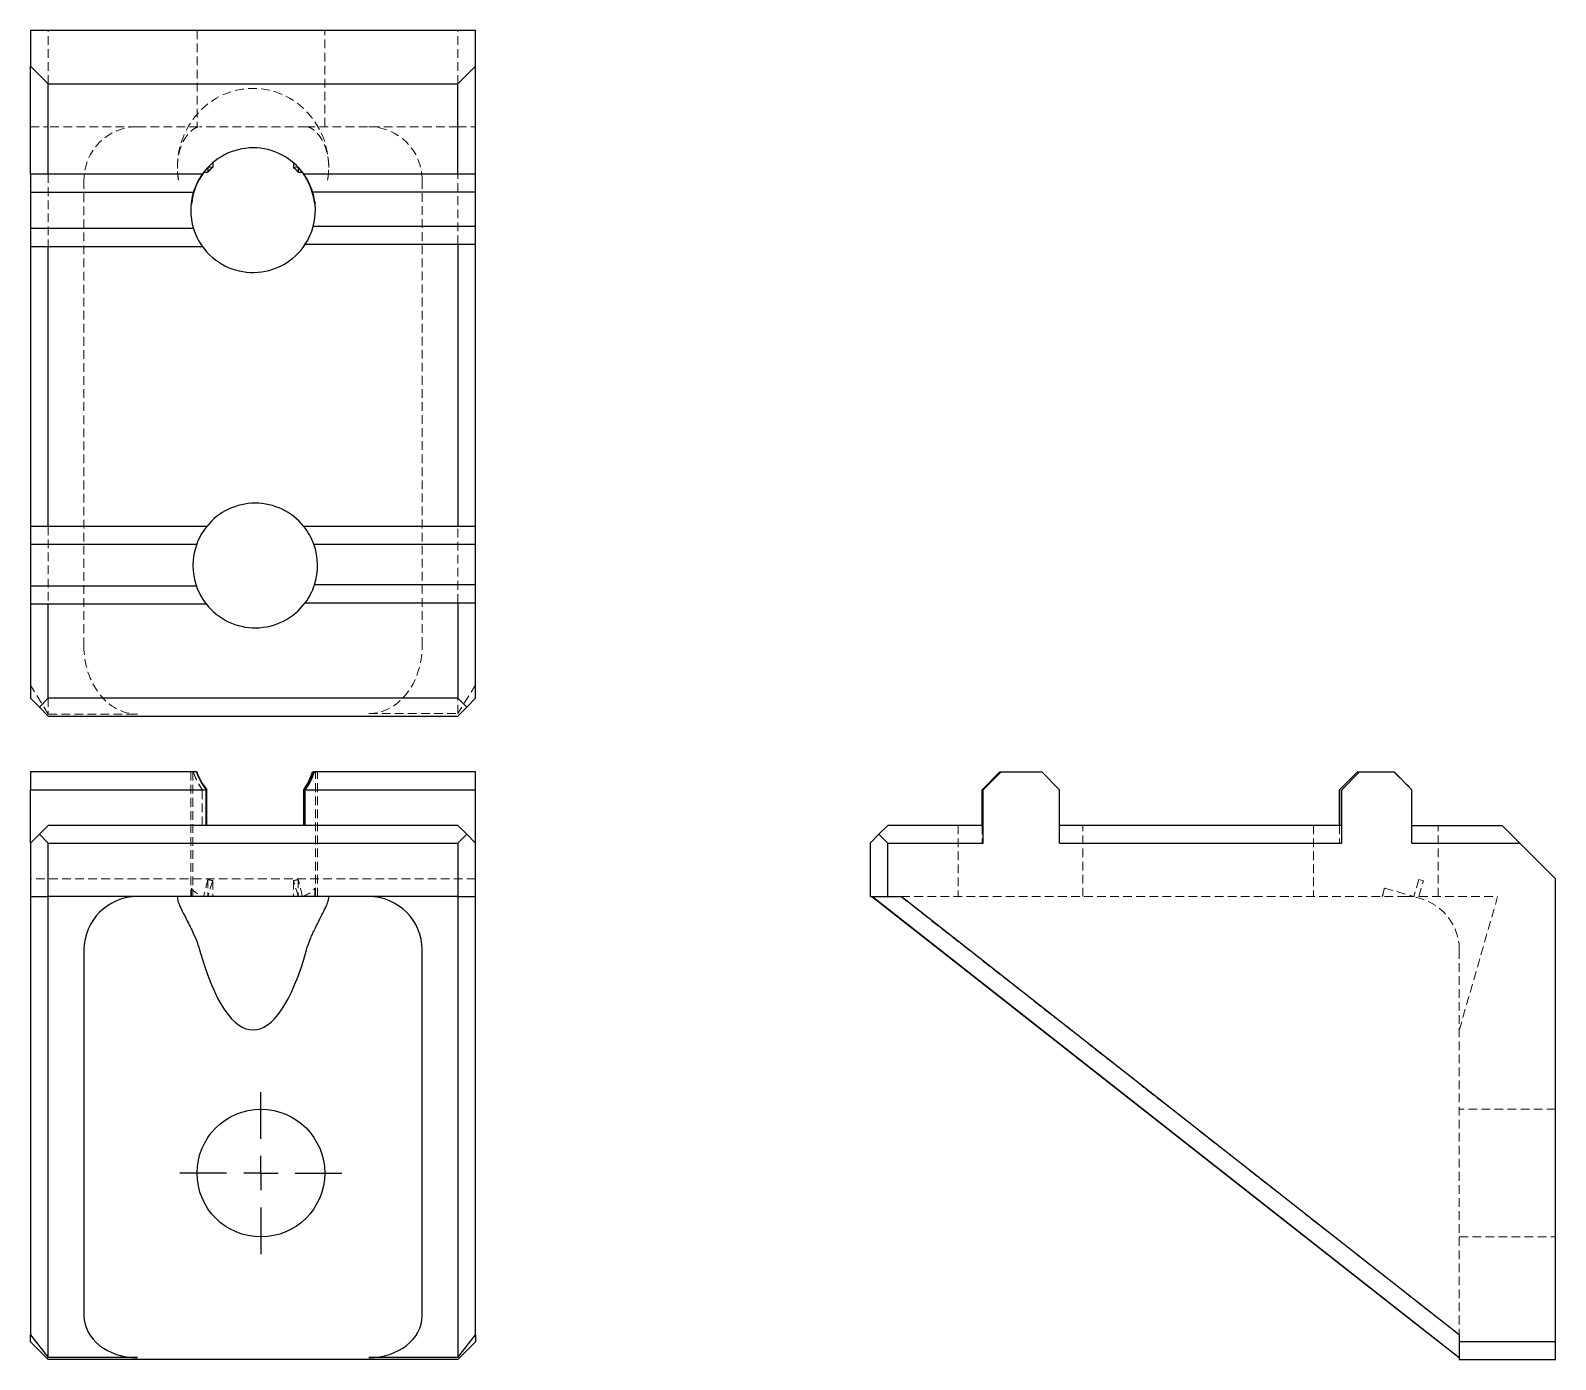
# Model space of a CAD drawing. Header units: millimetres. Extents: x 51 to 273, y 14 to 208.
import ezdxf

# ---------------------------------------------------------------- set-up
doc = ezdxf.new("R2010")
doc.units = ezdxf.units.MM
doc.linetypes.add('HIDDEN', pattern=[1.905, 1.27, -0.635])
doc.layers.add('10', color=7, linetype='Continuous')

# ---------------------------------------------------------------- blocks, each defined once
blk = doc.blocks.new('SW_CENTERMARKSYMBOL_0')
at = {"layer": '10', "color": 0}
for p, q in [((0, 5), (0, 11.81)), ((0, 0), (0, 2.5)), ((-5, 0), (-11.81, 0)), ((0, 0), (-2.5, 0)), ((0, 0), (0, -2.5)), ((0, 0), (2.5, 0)), ((5, 0), (11.81, 0)), ((0, -5), (0, -11.81))]:
    blk.add_line(p, q, dxfattribs=at)

msp = doc.modelspace()

# ---------------------------------------------------------------- linework, layer by layer
at = {"color": 7, "linetype": 'Continuous', "lineweight": 25}
for p, q in [((115.47, 208), (50.53, 208)), ((50.53, 208), (50.53, 202.81)), ((115.47, 202.81), (115.47, 208)), ((50.53, 202.81), (53.13, 200.21)), ((50.53, 187.03), (50.53, 202.81)), ((112.87, 200.21), (115.47, 202.81)), ((115.47, 187.06), (115.47, 202.81)), ((53.13, 200.21), (112.87, 200.21)), ((53.13, 187.03), (53.13, 200.21)), ((112.87, 187.06), (112.87, 200.21)), ((75.57, 187.03), (50.53, 187.03)), ((50.53, 187.03), (50.53, 184.44)), ((75.8, 187.34), (76.42, 187.34)), ((76.42, 188.06), (76.42, 187.34)), ((77.11, 188.72), (77.11, 188.06)), ((88.89, 188.72), (88.89, 188.06)), ((89.58, 188.06), (89.58, 187.34)), ((89.58, 187.34), (90.2, 187.34)), ((115.47, 187.06), (90.41, 187.06)), ((115.47, 184.47), (115.47, 187.06)), ((50.53, 184.44), (74.3, 184.44)), ((50.53, 184.44), (50.53, 179.1)), ((74, 183.04), (74, 182.69)), ((91.69, 184.47), (115.47, 184.47)), ((92, 183.04), (92, 182.69)), ((115.47, 179.42), (115.47, 184.47)), ((74.32, 179.1), (50.53, 179.1)), ((50.53, 179.1), (50.53, 176.5)), ((115.47, 179.42), (91.78, 179.42)), ((115.47, 176.83), (115.47, 179.42)), ((50.53, 176.5), (75.57, 176.5)), ((50.53, 176.5), (50.53, 135.66)), ((53.13, 135.66), (53.13, 176.5)), ((75.57, 176.5), (75.57, 176.55)), ((90.62, 176.83), (115.47, 176.83)), ((112.87, 176.83), (112.87, 135.66)), ((115.47, 135.66), (115.47, 176.83)), ((76.24, 135.66), (50.53, 135.66)), ((50.53, 135.66), (50.53, 133.07)), ((115.47, 135.66), (90.41, 135.66)), ((115.47, 133.07), (115.47, 135.66)), ((50.53, 133.07), (74.78, 133.07)), ((50.53, 133.07), (50.53, 126.96)), ((91.87, 133.07), (115.47, 133.07)), ((115.47, 127.13), (115.47, 133.07)), ((74.74, 126.96), (50.53, 126.96)), ((50.53, 126.96), (50.53, 124.37)), ((115.47, 127.13), (91.96, 127.13)), ((115.47, 124.53), (115.47, 127.13)), ((50.53, 124.37), (76.16, 124.37)), ((50.53, 124.37), (50.53, 110.6)), ((53.13, 110.6), (53.13, 124.37)), ((90.61, 124.53), (115.47, 124.53)), ((112.87, 124.53), (112.87, 110.6)), ((115.47, 110.6), (115.47, 124.53)), ((50.53, 110.6), (51.83, 109.3)), ((51.83, 109.3), (53.13, 110.6)), ((53.13, 108), (51.83, 109.3)), ((112.87, 110.6), (53.13, 110.6)), ((112.87, 110.6), (114.17, 109.3)), ((114.17, 109.3), (112.87, 108)), ((114.17, 109.3), (115.47, 110.6)), ((53.13, 108), (112.87, 108)), ((74.74, 99.86), (50.53, 99.86)), ((50.53, 99.86), (50.53, 97.26)), ((91.87, 99.86), (91.78, 99.86)), ((115.47, 99.86), (91.96, 99.86)), ((115.47, 97.26), (115.47, 99.86)), ((189.37, 97.26), (191.96, 99.86)), ((189.53, 97.26), (192.13, 99.86)), ((191.96, 99.86), (192.13, 99.86)), ((192.13, 99.86), (198.07, 99.86)), ((198.07, 99.86), (200.66, 97.26)), ((241.55, 97.3), (244.1, 99.86)), ((241.83, 97.26), (244.42, 99.86)), ((244.1, 99.86), (244.42, 99.86)), ((244.42, 99.86), (249.47, 99.86)), ((249.47, 99.86), (252.06, 97.26)), ((50.53, 97.26), (76.16, 97.26)), ((50.53, 89.47), (50.53, 97.26)), ((76.16, 92.06), (76.16, 97.26)), ((76.24, 92.06), (76.24, 97.26)), ((90.41, 92.06), (90.41, 97.26)), ((90.61, 92.06), (90.61, 97.26)), ((90.61, 97.26), (115.47, 97.26)), ((115.47, 89.47), (115.47, 97.26)), ((189.37, 92.06), (189.37, 97.26)), ((189.53, 89.47), (189.53, 97.26)), ((200.66, 89.47), (200.66, 97.26)), ((241.5, 97.26), (241.55, 97.3)), ((241.5, 92.06), (241.5, 97.26)), ((241.55, 92.06), (241.55, 97.3)), ((241.83, 89.47), (241.83, 97.26)), ((252.06, 89.47), (252.06, 97.26)), ((51.83, 90.77), (53.13, 92.06)), ((112.87, 92.06), (53.13, 92.06)), ((112.87, 92.06), (114.17, 90.77)), ((175.6, 92.06), (174.3, 90.77)), ((189.53, 92.06), (175.6, 92.06)), ((241.83, 92.06), (200.66, 92.06)), ((252.06, 92.06), (265.21, 92.06)), ((265.21, 92.06), (267.81, 89.47)), ((50.53, 89.47), (51.83, 90.77)), ((50.53, 89.47), (50.53, 81.68)), ((53.13, 89.47), (51.83, 90.77)), ((53.13, 81.68), (53.13, 89.47)), ((53.13, 89.47), (112.87, 89.47)), ((114.17, 90.77), (112.87, 89.47)), ((112.87, 89.47), (112.87, 81.68)), ((114.17, 90.77), (115.47, 89.47)), ((115.47, 81.68), (115.47, 89.47)), ((174.3, 90.77), (173, 89.47)), ((173, 89.47), (173, 81.68)), ((174.3, 90.77), (175.6, 89.47)), ((175.6, 81.68), (175.6, 89.47)), ((175.6, 89.47), (189.53, 89.47)), ((200.66, 89.47), (241.83, 89.47)), ((252.06, 89.47), (267.81, 89.47)), ((267.81, 89.47), (273, 84.27)), ((273, 16.74), (273, 84.27)), ((50.53, 81.68), (53.13, 81.68)), ((50.53, 81.68), (50.53, 17.72)), ((112.87, 81.68), (53.13, 81.68)), ((53.13, 14.41), (53.13, 81.68)), ((112.87, 81.68), (115.47, 81.68)), ((112.87, 81.68), (112.87, 14.41)), ((115.47, 17.72), (115.47, 81.68)), ((173, 81.68), (175.6, 81.68)), ((173.28, 81.68), (183.21, 73.88)), ((173.35, 81.68), (258.97, 14.41)), ((175.6, 81.68), (177.56, 81.68)), ((258.97, 17.72), (177.56, 81.68)), ((58.32, 73.88), (58.32, 20.53)), ((107.68, 20.53), (107.68, 73.88)), ((183.21, 73.88), (251.18, 20.53)), ((251.18, 20.53), (258.97, 14.41)), ((50.53, 17.72), (53.13, 14.41)), ((50.53, 16.74), (50.53, 17.72)), ((53.13, 14.14), (50.53, 16.74)), ((112.87, 14.41), (115.47, 17.72)), ((115.47, 16.74), (112.87, 14.14)), ((115.47, 17.72), (115.47, 16.74)), ((258.97, 17.72), (258.97, 16.74)), ((273, 16.74), (258.97, 16.74)), ((258.97, 16.74), (258.97, 14.14)), ((273, 14.14), (273, 16.74)), ((66.12, 14.41), (53.13, 14.41)), ((112.87, 14.14), (53.13, 14.14)), ((112.87, 14.41), (99.88, 14.41)), ((258.97, 14.14), (273, 14.14))]:
    msp.add_line(p, q, dxfattribs=at)
at = {"color": 7, "linetype": 'HIDDEN', "lineweight": 18}
for p, q in [((53.13, 200.21), (53.13, 208)), ((74.83, 208), (74.83, 193.97)), ((93.45, 193.97), (93.45, 208)), ((112.87, 200.21), (112.87, 208)), ((50.53, 193.97), (53.13, 193.97)), ((66.12, 193.97), (53.13, 193.97)), ((66.12, 193.97), (75.21, 193.97)), ((90.79, 193.97), (75.21, 193.97)), ((90.79, 193.97), (99.88, 193.97)), ((112.87, 193.97), (99.88, 193.97)), ((112.87, 193.97), (115.47, 193.97)), ((53.13, 187.03), (53.13, 176.5)), ((71.96, 188.08), (71.96, 188.01)), ((77.11, 188.06), (76.41, 188.06)), ((89.59, 188.06), (88.89, 188.06)), ((94.04, 188.01), (94.04, 188.08)), ((112.87, 176.83), (112.87, 187.06)), ((58.32, 118.21), (58.32, 186.18)), ((107.68, 186.18), (107.68, 118.27)), ((53.13, 135.66), (53.13, 124.37)), ((112.87, 124.53), (112.87, 135.66)), ((53.13, 108.28), (50.53, 112.49)), ((115.47, 112.56), (112.87, 108.35)), ((53.13, 110.6), (53.13, 108.28)), ((112.87, 108.35), (112.87, 110.6)), ((53.13, 108.28), (66.12, 108.28)), ((99.88, 108.35), (112.87, 108.35)), ((73.91, 99.86), (73.91, 81.68)), ((74.23, 99.86), (74.23, 81.68)), ((74.74, 99.86), (74.78, 99.86)), ((91.69, 99.86), (91.78, 99.86)), ((91.87, 99.86), (91.96, 99.86)), ((92.09, 81.68), (92.09, 99.86)), ((92.42, 81.68), (92.42, 99.86)), ((249.44, 99.86), (252.03, 97.26)), ((75.57, 97.26), (75.57, 97.3)), ((75.57, 92.06), (75.57, 97.26)), ((76.24, 97.26), (76.16, 97.26)), ((90.61, 97.26), (90.41, 97.26)), ((90.62, 92.06), (90.62, 97.26)), ((252.03, 92.06), (252.03, 97.26)), ((185.87, 92.06), (185.87, 81.68)), ((189.37, 92.06), (189.37, 89.47)), ((204.05, 81.68), (204.05, 92.06)), ((237.7, 92.06), (237.7, 81.68)), ((241.5, 92.06), (241.5, 89.47)), ((252.03, 89.47), (252.03, 92.06)), ((255.88, 81.68), (255.88, 92.06)), ((252.03, 89.47), (252.06, 89.47)), ((115.47, 84.27), (50.53, 84.27)), ((74, 82.91), (74, 81.68)), ((76.42, 84.17), (76.42, 81.68)), ((77.11, 83.98), (77.11, 81.68)), ((88.89, 83.98), (88.89, 81.68)), ((89.58, 84.17), (89.58, 81.68)), ((92, 82.91), (92, 81.68)), ((248.04, 82.91), (247.69, 81.68)), ((248.04, 82.91), (252.34, 81.68)), ((253.06, 84.17), (252.34, 81.68)), ((253.72, 83.98), (253.06, 84.17)), ((253.06, 81.68), (253.72, 83.98)), ((71.96, 81.68), (71.96, 81.44)), ((94.04, 81.45), (94.04, 81.68)), ((177.49, 81.68), (258.97, 17.72)), ((177.56, 81.68), (251.18, 81.68)), ((251.18, 81.68), (264.56, 81.68)), ((258.97, 62.2), (264.56, 81.68)), ((258.97, 73.88), (258.97, 17.72)), ((273, 50.64), (258.97, 50.64)), ((258.97, 32.02), (273, 32.02))]:
    msp.add_line(p, q, dxfattribs=at)
at = {"color": 7, "linetype": 'Continuous', "lineweight": 25}
msp.add_circle((84.14, 41.33), 9.31, dxfattribs=at)
at = {"color": 7, "linetype": 'HIDDEN', "lineweight": 18}
for centre, radius, start, end in [((66.12, 186.18), 7.79, 90, 180), ((99.88, 186.18), 7.79, 0, 90), ((83, 102.5), 9.09, 196.9261, 215.2294), ((83, 102.55), 9.09, 197.2151, 215.2294), ((83, 102.22), 9.09, 326.9109, 338.8084), ((251.18, 73.88), 7.79, 0, 90)]:
    msp.add_arc(centre, radius, start, end, dxfattribs=at)
at = {"color": 7, "linetype": 'Continuous', "lineweight": 25}
for centre, radius, start, end in [((83, 181.79), 9.09, 35.4542, 144.7706), ((83, 181.79), 9.09, 144.7706, 163.0739), ((83, 181.79), 9.09, 17.1178, 35.4542), ((83, 181.79), 9.09, 163.0739, 197.2151), ((83, 181.79), 9.09, 344.9164, 17.1178), ((83, 181.79), 9.09, 197.2151, 215.2294), ((83, 181.79), 9.09, 326.9109, 344.9164), ((83, 181.79), 9.09, 215.2294, 326.9109), ((83.32, 129.96), 9.09, 38.8459, 141.1541), ((83.32, 129.96), 9.09, 141.1541, 160.0309), ((83.32, 129.96), 9.09, 19.9691, 38.8459), ((83.32, 129.96), 9.09, 160.0309, 199.2646), ((83.32, 129.96), 9.09, 341.8162, 19.9691), ((83.32, 129.96), 9.09, 199.2646, 217.9989), ((83.32, 129.96), 9.09, 323.2889, 341.8162), ((83.32, 129.96), 9.09, 217.9989, 323.2889), ((83.32, 102.86), 9.09, 199.2646, 217.9989), ((83.32, 102.96), 9.09, 199.9691, 218.8459), ((83.32, 102.96), 9.09, 321.1541, 340.0309), ((83, 102.53), 9.09, 324.5458, 342.8822), ((83.32, 102.69), 9.09, 323.2889, 341.8162), ((83, 102.22), 9.09, 338.8084, 344.9164), ((66.12, 73.88), 7.79, 90, 180), ((99.88, 73.88), 7.79, 0, 90)]:
    msp.add_arc(centre, radius, start, end, dxfattribs=at)
at = {"color": 7, "linetype": 'HIDDEN', "lineweight": 18}
for centre, major_axis, ratio, start_param, end_param in [((83, 188.08), (0, -11.48), 0.961189, 1.404924, 4.878261), ((66.12, 118.21), (0, 9.93), 0.784906, 1.570796, 3.141593), ((99.88, 118.27), (0, 9.92), 0.785579, 3.141593, 4.712389), ((83, 83.27), (9.09, 0), 0.287032, 3.279498, 3.798424), ((83, 62.34), (0, 31.67), 0.287032, 0.810085, 0.913965), ((83, 59.84), (0, 31.67), 0.287032, 0.704166, 0.810251), ((83, 85.97), (9.09, 0), 0.287032, 3.902304, 4.008223), ((83, 85.97), (9.09, 0), 0.287032, 5.416555, 5.522474), ((83, 59.84), (0, 31.67), 0.287032, 5.472934, 5.579019), ((83, 62.34), (0, 31.67), 0.287032, 5.36922, 5.4731), ((83, 83.27), (9.09, 0), 0.287032, 5.626354, 6.145278)]:
    msp.add_ellipse(centre, major_axis=major_axis, ratio=ratio, start_param=start_param, end_param=end_param, dxfattribs=at)
at = {"color": 7, "linetype": 'Continuous', "lineweight": 25}
for centre, major_axis, ratio, start_param, end_param in [((83, 181.33), (0, 9.84), 0.923884, 0.913965, 1.432891), ((83, 180.56), (0, 9.84), 0.923884, 0.704166, 0.810085), ((83, 180.56), (0, 9.84), 0.923884, 5.4731, 5.579019), ((83, 181.33), (0, 9.84), 0.923884, 4.850296, 5.36922), ((83, 188.08), (0, 10.81), 0.961189, 2.086173, 2.09306), ((83, 188.08), (0, 10.81), 0.961189, 4.190127, 4.197014), ((83, 102.22), (0, 40.01), 0.275892, 2.357629, 3.925556), ((66.12, 20.53), (7.79, 0), 0.784906, 3.141593, 4.712389), ((99.88, 20.53), (7.79, 0), 0.785579, 4.712389, 6.283185)]:
    msp.add_ellipse(centre, major_axis=major_axis, ratio=ratio, start_param=start_param, end_param=end_param, dxfattribs=at)
at = {"color": 7, "linetype": 'HIDDEN', "lineweight": 18}
for points, knots in [([(72.11, 186.18), (72.03, 186.71), (71.98, 187.24), (71.96, 188.02), (71.96, 188.28), (71.99, 188.8), (72.01, 189.04), (72.07, 189.53), (72.12, 189.76), (72.22, 190.22), (72.27, 190.45), (72.47, 191.08), (72.63, 191.47), (72.91, 191.99), (73, 192.15), (73.2, 192.46), (73.3, 192.6), (73.51, 192.87), (73.62, 192.99), (73.84, 193.22), (73.95, 193.32), (74.27, 193.59), (74.49, 193.73), (74.88, 193.92), (75.06, 193.97), (75.21, 193.97)], [0, 0, 0, 0, 0.125, 0.125, 0.1875, 0.1875, 0.25, 0.25, 0.3125, 0.3125, 0.375, 0.375, 0.5, 0.5, 0.5625, 0.5625, 0.625, 0.625, 0.6875, 0.6875, 0.75, 0.75, 0.875, 0.875, 1, 1, 1, 1]), ([(90.79, 193.97), (90.94, 193.97), (91.12, 193.92), (91.41, 193.78), (91.52, 193.72), (91.73, 193.58), (91.84, 193.5), (92.16, 193.23), (92.38, 193), (92.8, 192.47), (93, 192.16), (93.37, 191.47), (93.53, 191.09), (93.72, 190.45), (93.78, 190.22), (93.88, 189.77), (93.92, 189.53), (93.99, 189.05), (94.01, 188.8), (94.04, 188.29), (94.04, 188.03), (94.02, 187.24), (93.97, 186.72), (93.89, 186.18)], [0, 0, 0, 0, 0.125, 0.125, 0.1875, 0.1875, 0.25, 0.25, 0.375, 0.375, 0.5, 0.5, 0.625, 0.625, 0.6875, 0.6875, 0.75, 0.75, 0.8125, 0.8125, 0.875, 0.875, 1, 1, 1, 1])]:
    msp.add_open_spline(points, degree=3, knots=knots, dxfattribs=at)
for points in [[(74, 82.91), (73.98, 82.5), (73.97, 82.08), (73.96, 81.68)], [(92.04, 81.68), (92.03, 82.08), (92.02, 82.5), (92, 82.91)], [(247.75, 81.68), (247.85, 82.08), (247.95, 82.5), (248.04, 82.91)]]:
    msp.add_open_spline(points, degree=3, dxfattribs=at)
at = {"color": 7, "linetype": 'Continuous', "lineweight": 25}
for points, knots in [([(72.11, 81.68), (72.03, 81.68), (71.98, 81.62), (71.96, 81.46), (71.96, 81.39), (71.99, 81.23), (72.01, 81.14), (72.07, 80.93), (72.12, 80.81), (72.22, 80.55), (72.27, 80.41), (72.47, 79.96), (72.63, 79.63), (72.91, 79.08), (73, 78.89), (73.2, 78.5), (73.3, 78.3), (73.51, 77.89), (73.62, 77.68), (73.84, 77.25), (73.95, 77.02), (74.27, 76.34), (74.49, 75.88), (74.88, 74.91), (75.06, 74.4), (75.21, 73.88)], [0, 0, 0, 0, 0.125, 0.125, 0.1875, 0.1875, 0.25, 0.25, 0.3125, 0.3125, 0.375, 0.375, 0.5, 0.5, 0.5625, 0.5625, 0.625, 0.625, 0.6875, 0.6875, 0.75, 0.75, 0.875, 0.875, 1, 1, 1, 1]), ([(90.79, 73.88), (90.94, 74.4), (91.12, 74.9), (91.41, 75.63), (91.52, 75.87), (91.73, 76.34), (91.84, 76.57), (92.16, 77.25), (92.38, 77.68), (92.8, 78.51), (93, 78.9), (93.37, 79.63), (93.53, 79.96), (93.72, 80.41), (93.78, 80.55), (93.88, 80.81), (93.92, 80.92), (93.99, 81.13), (94.01, 81.23), (94.04, 81.39), (94.04, 81.46), (94.02, 81.62), (93.97, 81.68), (93.89, 81.68)], [0, 0, 0, 0, 0.125, 0.125, 0.1875, 0.1875, 0.25, 0.25, 0.375, 0.375, 0.5, 0.5, 0.625, 0.625, 0.6875, 0.6875, 0.75, 0.75, 0.8125, 0.8125, 0.875, 0.875, 1, 1, 1, 1])]:
    msp.add_open_spline(points, degree=3, knots=knots, dxfattribs=at)

# ---------------------------------------------------------------- block references
at = {"layer": '10'}
msp.add_blockref('SW_CENTERMARKSYMBOL_0', (84.14, 41.33), dxfattribs=at)

doc.saveas('drawing.dxf')
